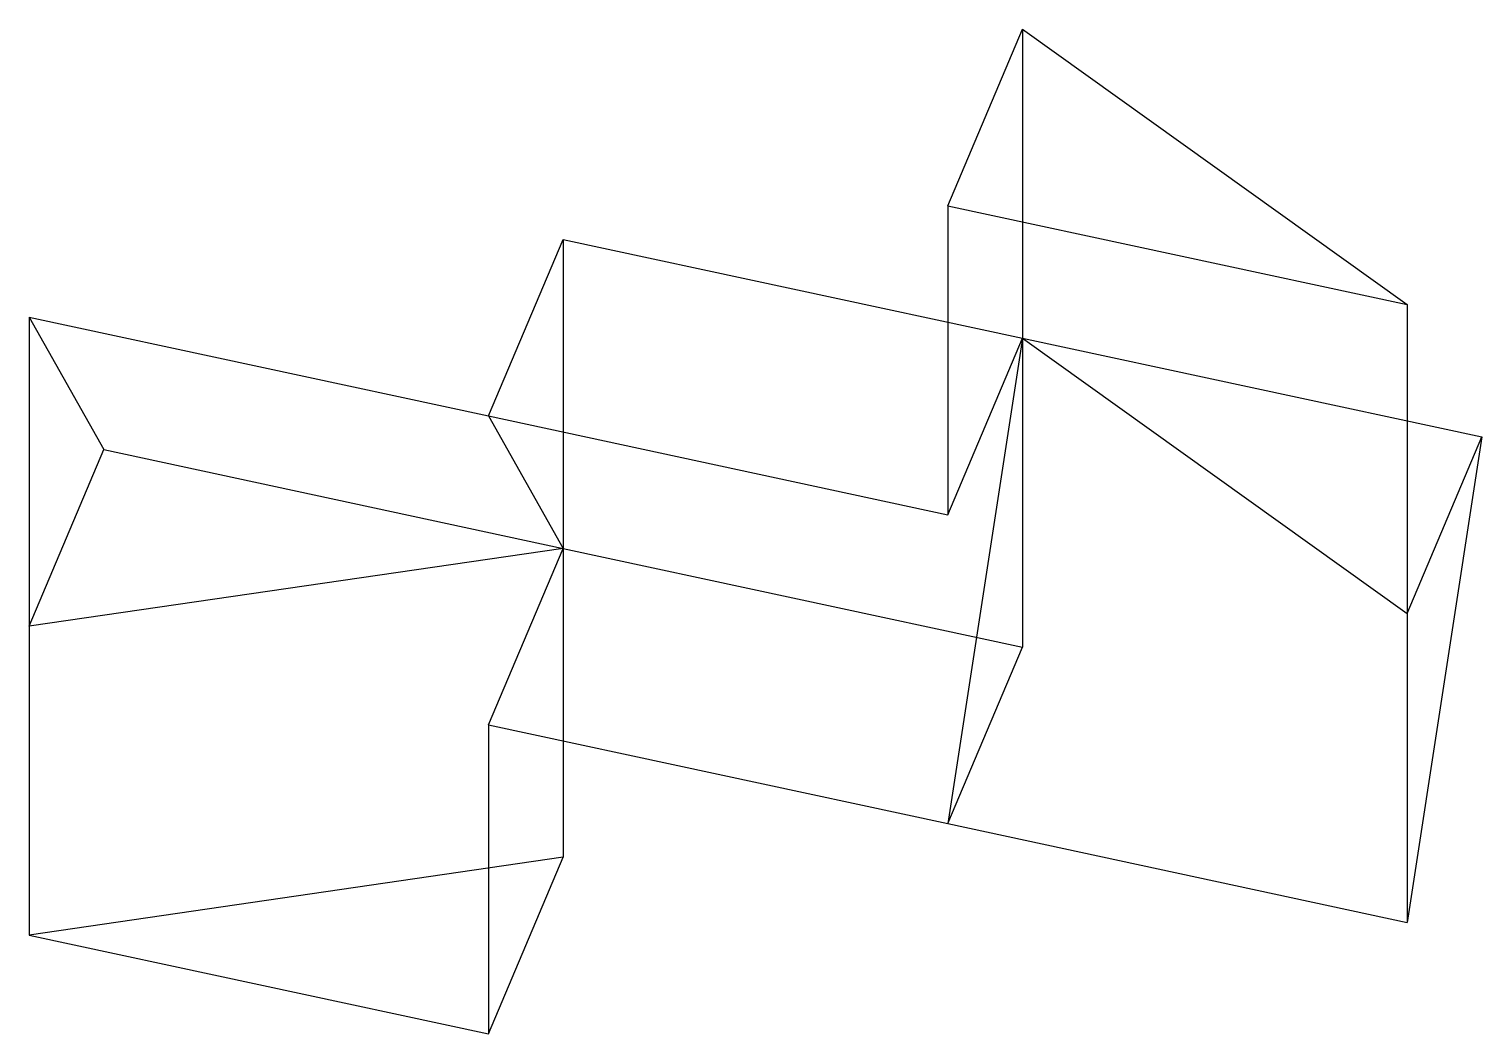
# Model space of a CAD drawing. Header units: millimetres. Extents: x 2183 to 4661, y 1060 to 2773.
import ezdxf

# ---------------------------------------------------------------- set-up
doc = ezdxf.new("R2010")
doc.units = ezdxf.units.MM

msp = doc.modelspace()

# ---------------------------------------------------------------- linework, layer by layer
for p, q in [((3749.9, 2472.2), (3877.2, 2773.5)), ((3877.2, 2773.5), (3877.2, 2246.5)), ((3877.2, 2773.5), (4533.5, 2303.9)), ((3749.9, 2472.2), (3749.9, 1945.2)), ((3749.9, 2472.2), (4533.5, 2303.9)), ((2966.3, 2113.6), (3093.6, 2414.8)), ((3093.6, 2414.8), (3093.6, 1887.8)), ((3093.6, 2414.8), (3877.2, 2246.5)), ((2182.7, 2281.9), (2182.7, 1754.9)), ((2182.7, 2281.9), (2966.3, 2113.6)), ((2182.7, 2281.9), (2310, 2056.2)), ((4533.5, 2303.9), (4533.5, 1776.9)), ((3877.2, 2246.5), (3749.9, 1418.3)), ((3749.9, 1945.2), (3877.2, 2246.5)), ((3877.2, 2246.5), (3877.2, 1719.5)), ((3877.2, 2246.5), (4533.5, 1776.9)), ((3877.2, 2246.5), (4660.8, 2078.1)), ((2966.3, 2113.6), (3749.9, 1945.2)), ((2966.3, 2113.6), (3093.6, 1887.8)), ((4533.5, 1776.9), (4660.8, 2078.1)), ((4660.8, 2078.1), (4533.5, 1249.9)), ((2182.7, 1754.9), (2310, 2056.2)), ((2310, 2056.2), (3093.6, 1887.8)), ((3093.6, 1887.8), (2182.7, 1754.9)), ((2966.3, 1586.6), (3093.6, 1887.8)), ((3093.6, 1887.8), (3093.6, 1360.9)), ((3093.6, 1887.8), (3877.2, 1719.5)), ((4533.5, 1776.9), (4533.5, 1249.9)), ((2182.7, 1754.9), (2182.7, 1228)), ((3749.9, 1418.3), (3877.2, 1719.5)), ((2966.3, 1586.6), (2966.3, 1059.6)), ((2966.3, 1586.6), (3749.9, 1418.3)), ((3749.9, 1418.3), (4533.5, 1249.9)), ((3093.6, 1360.9), (2182.7, 1228)), ((2966.3, 1059.6), (3093.6, 1360.9)), ((2182.7, 1228), (2966.3, 1059.6))]:
    msp.add_line(p, q)

doc.saveas('drawing.dxf')
